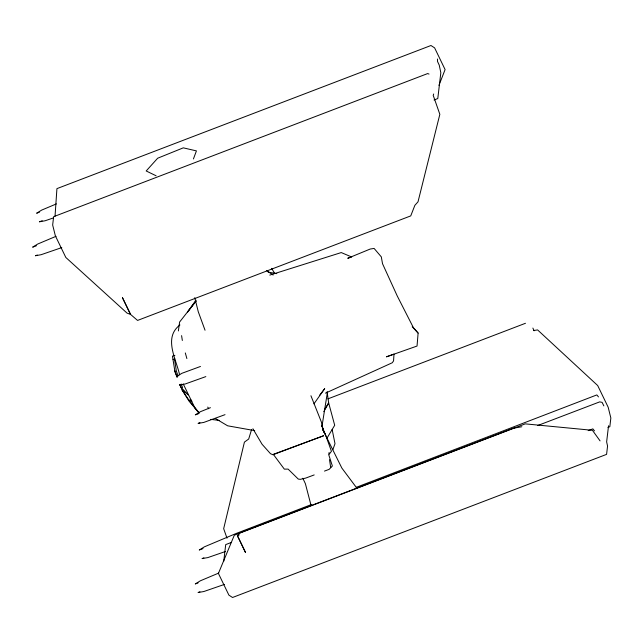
<?xml version="1.0" encoding="UTF-8"?>
<svg xmlns="http://www.w3.org/2000/svg" width="643" height="643" viewBox="0 0 643 643"><rect width="100%" height="100%" fill="white"/><g stroke="black" fill="none" stroke-linecap="round" stroke-linejoin="round"><path stroke-width="0.96" d="M55.033 216.233L56.93 188.632L430.963 45.508L434.62 47.879L445.101 69.573L438.944 85.358M269.795 275.1L341.256 252.57L351.721 256.999L347.734 258.285L370.191 249.042L374.113 248.431L381.315 256.879L382.521 263.71L397.245 295.957L413.393 327.641L418.111 333.066L417.042 346.047L386.459 356.833L393.998 354.084L393.564 360.884L392.286 362.748L325.446 393.146M223.748 561.283L225.709 544.597L231.335 542.451M608.535 425.754L606.638 441.878L607.555 446.057L606.582 454.368L232.549 597.492L228.892 595.121L218.411 573.427L234.325 535.193L525.251 423.866L592.444 430.304L600.064 440.881M178.376 330.936L179.606 322.039L196.043 301.045M328.862 454.046L329.079 452.543M321.926 426.63L327.448 392.15M251.509 429.757L248.696 439.016L244.42 442.119L223.668 528.683L226.987 538.159M433.687 93.982L433.205 95.357L439.844 114.317L418.014 201.814L414.864 205.334L410.74 215.895L137.562 320.431L130.529 314.379L127.089 313.141L65.811 257.449L55.338 235.756L52.662 225.002L53.634 216.691L427.659 73.567L429.01 74.074M332.825 449.787L334.995 443.71L332.142 429.476M193.422 158.95L196.436 150.896L183.287 147.842L157.672 158.218L146.186 170.974L156.112 175.78M323.791 411.681L328.661 402.928L327.094 391.788M327.022 438.092L334.698 425.264L328.661 402.928L325.085 408.739M195.946 300.201L187.451 312.185L196.035 301.077M313.945 403.836L324.699 388.653L319.796 395.003M179.919 324.996C163.218 337.607 176.166 358.971 179.598 374.789M176.777 376.452L181.856 373.318L200.471 366.462M190.842 399.448L189.122 400.436L182.065 389.907L179.944 384.498M56.383 203.911L41.707 210.084L36.627 213.235L39.44 212.166M56.062 236.302L37.72 244.027L32.64 247.177L36.402 245.747M218.7 573.082L200.359 580.798L195.287 583.957L198.1 582.888M210.422 407.678L200.399 411.705L195.319 414.848L198.165 413.899M199.941 422.676L198.092 423.424L203.855 422.403L225.026 414.663M37.286 255.022L35.413 255.753L41.168 254.692L61.792 247.587M203.911 557.867L202.039 558.59L207.818 557.594L225.621 551.445M42.213 220.726L39.4 221.811L45.155 220.758L53.594 217.848M311.333 504.586L236.447 533.352L204.345 546.855L199.274 550.014L203.019 548.583M356.262 487.322L596.841 394.915L598.488 396.916M588.168 430.649L592.854 428.857L594.502 430.858M199.933 591.809L198.052 592.524L203.831 591.528L224.447 584.407M434.041 99.987L437.787 98.556L440.825 72.667L439.241 65.152L437.505 61.439L437.473 58.995M327.914 398.877L525.484 323.276M239.252 534.92L237.38 535.635L245.465 552.393L237.38 535.635L240.104 532.774L513.291 428.238L521.794 426.759M537.829 425.489L599.686 401.883L602.097 402.357L603.849 405.886M607.957 427.426L609.829 426.703L610.85 417.998L608.174 407.244L597.701 385.551L537.604 329.923L533.489 330.542M314.186 474.928L305.771 478.062L300.305 479.34L298.28 479.075L288.104 469.101L284.335 469.133L273.315 454.344L323.63 435.745L272.929 454.754L270.494 453.701L262.071 444.265L252.908 428.76M324.482 471.094L329.152 469.35L332.367 466.006L328.758 454.802L331.442 451.314L325.35 434.298L322.537 428.23M205.84 376.605L185.297 383.959L179.542 385.02M174.888 355.33L172.453 356.126L174.976 371.863L177.106 377.272M173.063 359.501L174.816 358.931M210.816 419.365L219.448 420.458M268.099 272.11L276.795 273.661M254.684 430.625L227.63 425.803L215.638 418.649M191.903 401.144L189.122 400.436L199.121 412.83M266.532 270.534L273.154 275.051M412.227 326.708L418.111 333.066M199.025 412.951L195.15 408.442L183.247 383.975M199.089 412.975L188.986 401.063L182.065 389.907L188.286 394.866L180.812 387.199L179.783 384.401M356.761 488.021L341.859 468.072L323.107 430.312M271.619 268.364L274.73 273.476M207.753 407.075L208.654 408.747M302.829 478.247L305.385 483.689L311.067 505.486M532.878 328.067L534.076 330.791M322.489 428.487L324.868 433.864L321.669 425.642M310.931 395.742L321.444 422.178L323.437 430.874L322.432 428.174M178.119 375.858L176.399 371.316L174.478 358.963M181.222 384.024L182.604 387.657M205.045 330.237L198.253 311.678L194.749 297.677M174.671 370.448L177.058 376.967M186.88 358.553L185.305 352.935M182.339 340.485L181.591 335.63M329.505 459.697L330.703 467.533M130.529 314.379L122.443 297.653L130.529 314.379"/></g></svg>
